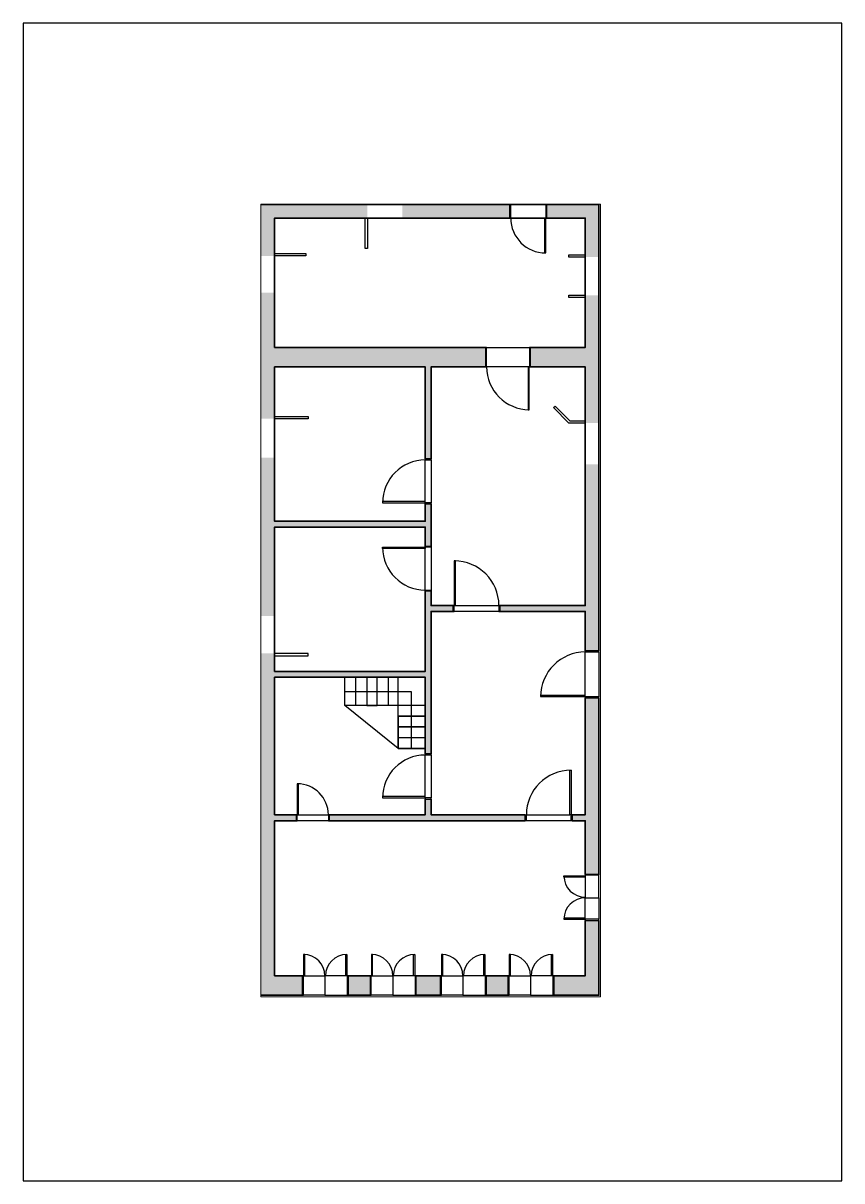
# Paper-space layout 'Layout1' of a CAD drawing. Header units: millimetres. Extents: x 64 to 274, y 59 to 356.
# The model-space entities are those that its viewports show. They can reach past a viewport. Long polylines and large blocks are cut down to what shows.
import ezdxf

# ---------------------------------------------------------------- set-up
doc = ezdxf.new("R2010")
doc.units = ezdxf.units.MM
for name, color, linetype, lineweight in [('A-ALV-___-___-EXI', 250, 'Continuous', 35), ('A-ESC-___-___-EXI', 250, 'Continuous', 25), ('A-JAN-___-___-EXI', 250, 'Continuous', 25), ('A-PIS-___-___-EXI', 250, 'Continuous', 25), ('A-POR-___-___-EXI', 250, 'Continuous', 25)]:
    doc.layers.add(name, color=color, linetype=linetype, lineweight=lineweight)

# ---------------------------------------------------------------- blocks, each defined once
blk = doc.blocks.new('SVG - A4-22881151-Não nomeada')
at = {"layer": 'A-PIS-___-___-EXI'}
for p, q in [((64.29, 356.5), (64.29, 59.5)), ((274.29, 356.5), (64.29, 356.5)), ((274.29, 59.5), (274.29, 356.5)), ((64.29, 59.5), (274.29, 59.5))]:
    blk.add_line(p, q, dxfattribs=at)

msp = doc.modelspace()

# ---------------------------------------------------------------- hatches: boundary and pattern name
at = {"layer": 'A-ALV-___-___-EXI'}
for points in [[(341, -3711), (341, -2391), (-9, -2391), (-9, -3711)], [(2721, -2741), (2721, -2391), (341, -2391), (341, -2741)], [(8661, -3741), (8661, -2741), (8311, -2741), (8311, -3741)], [(-9, -7891), (341, -7891), (341, -4651), (-9, -4651)], [(8661, -8001), (8661, -4721), (8311, -4721), (8311, -8001)], [(341, -12951), (341, -8891), (-9, -8891), (-9, -12951)], [(4206, -10671), (4206, -10521), (341, -10521), (341, -10671)], [(-9, -22181), (341, -22181), (341, -13911), (-9, -13911), (-9, -19273)], [(4206, -14521), (4206, -14371), (341, -14371), (341, -14521)]]:
    msp.add_hatch(color=11, dxfattribs=at).paths.add_polyline_path(points)
h = msp.add_hatch(color=11, dxfattribs=at)
h.paths.add_polyline_path([(8311, -2741), (8661, -2741), (8661, -2391), (7326, -2391), (7326, -2741)])
h.paths.add_polyline_path([(6366, -2741), (6366, -2391), (3621, -2391), (3621, -2741), (4347, -2741)])
h = msp.add_hatch(color=11, dxfattribs=at)
h.paths.add_polyline_path([(8311, -6561), (8311, -6061), (6906, -6061), (6906, -6561)])
h.paths.add_polyline_path([(5746, -6561), (5746, -6061), (341, -6061), (341, -6561), (4356, -6561)])
h = msp.add_hatch(color=11, dxfattribs=at)
h.paths.add_polyline_path([(4347, -18051), (4356, -18051), (4356, -17646), (4206, -17646), (4206, -18051)])
h.paths.add_polyline_path([(4206, -16486), (4356, -16486), (4356, -12316), (4206, -12316), (4206, -15189)])
h.paths.add_polyline_path([(4206, -11156), (4356, -11156), (4356, -10076), (4206, -10076), (4206, -11106)])
h.paths.add_polyline_path([(4347, -8916), (4356, -8916), (4356, -6561), (4206, -6561), (4206, -8916)])
h = msp.add_hatch(color=11, dxfattribs=at)
h.paths.add_polyline_path([(8661, -22681), (8661, -20761), (8311, -20761), (8311, -22681)])
h.paths.add_polyline_path([(8661, -19586), (8661, -15051), (8311, -15051), (8311, -19586)])
h.paths.add_polyline_path([(8661, -13841), (8661, -9061), (8311, -9061), (8311, -13841)])
h = msp.add_hatch(color=11, dxfattribs=at)
h.paths.add_polyline_path([(8311, -12831), (8311, -12681), (6126, -12681), (6126, -12831)])
h.paths.add_polyline_path([(4916, -12831), (4916, -12681), (4356, -12681), (4356, -12831)])
h = msp.add_hatch(color=11, dxfattribs=at)
h.paths.add_polyline_path([(7976, -18201), (8311, -18201), (8311, -18051), (7976, -18051)])
h.paths.add_polyline_path([(6766, -18201), (6766, -18051), (1751, -18051), (1751, -18201), (4347, -18201)])
h.paths.add_polyline_path([(341, -18201), (891, -18201), (891, -18051), (341, -18051)])
h = msp.add_hatch(color=11, dxfattribs=at)
h.paths.add_polyline_path([(7501, -22681), (8311, -22681), (8311, -22181), (7501, -22181)])
h.paths.add_polyline_path([(6326, -22681), (6326, -22181), (5766, -22181), (5766, -22681)])
h.paths.add_polyline_path([(4347, -22681), (4591, -22681), (4591, -22181), (3966, -22181), (3966, -22681)])
h.paths.add_polyline_path([(2226, -22681), (2791, -22681), (2791, -22181), (2226, -22181)])
h.paths.add_polyline_path([(1051, -22681), (1051, -22181), (-9, -22181), (-9, -22681)])

# ---------------------------------------------------------------- linework, layer by layer
at = {"layer": 'A-ALV-___-___-EXI', "color": 250}
for p, q in [((6396, -2391), (7296, -2391)), ((7264, -2741), (6396, -2741)), ((7296, -2741), (7294, -2741))]:
    msp.add_line(p, q, dxfattribs=at)
at = {"layer": 'A-ALV-___-___-EXI', "color": 7, "lineweight": 35}
for p, q in [((4356, -11156), (4356, -10076)), ((1751, -18201), (6766, -18201))]:
    msp.add_line(p, q, dxfattribs=at)
for points in [[(6366, -2391), (-9, -2391), (-9, -22681), (1051, -22681)], [(8661, -13841), (8661, -2391), (7326, -2391)], [(5746, -6061), (341, -6061), (341, -2741), (6366, -2741)], [(7326, -2741), (8311, -2741), (8311, -6061), (6906, -6061)], [(4206, -10076), (4206, -10521), (341, -10521), (341, -6561), (4206, -6561), (4206, -8916)], [(4356, -8916), (4356, -6561), (5746, -6561)], [(6906, -6561), (8311, -6561), (8311, -12681), (6126, -12681)], [(4206, -12316), (4206, -14371), (341, -14371), (341, -10671), (4206, -10671), (4206, -11156)], [(4916, -12681), (4356, -12681), (4356, -12316)], [(4356, -16486), (4356, -12831), (4916, -12831)], [(6126, -12831), (8311, -12831), (8311, -13841)], [(891, -18051), (341, -18051), (341, -14521), (4206, -14521), (4206, -16486)], [(7976, -18201), (8311, -18201), (8311, -19586), (8661, -19586), (8661, -15051)], [(8311, -15051), (8311, -18051), (7976, -18051)], [(4206, -17646), (4206, -18051), (1751, -18051)], [(6766, -18051), (4356, -18051), (4356, -17646)], [(1051, -22181), (341, -22181), (341, -18201), (891, -18201)], [(8311, -20761), (8311, -22181), (7501, -22181), (7501, -22681), (8661, -22681), (8661, -20761)], [(2791, -22181), (2226, -22181), (2226, -22681), (2791, -22681)], [(4591, -22181), (3966, -22181), (3966, -22681), (4591, -22681)], [(6326, -22181), (5766, -22181), (5766, -22681), (6326, -22681)]]:
    msp.add_lwpolyline(points, dxfattribs=at)
at = {"layer": 'A-ESC-___-___-EXI'}
for points in [[(3506, -15521), (4206, -15521), (3506, -15521), (3506, -16346), (4206, -16346), (4206, -15246), (4206, -15521), (4206, -16346), (3506, -16346), (3506, -15796), (4206, -15796), (4206, -16346), (3506, -16346), (2145, -15246), (2145, -14521), (3506, -14521), (4206, -14521), (4206, -16346), (3506, -16346), (3506, -14521)], [(3506, -15796), (4206, -15796), (4206, -15246), (2145, -15246), (2145, -14521), (4206, -14521), (4206, -15246)], [(2145, -14884), (3845, -14884), (3845, -16346)]]:
    msp.add_lwpolyline(points, dxfattribs=at)
for points in [[(3252, -15246), (2427, -15246), (2427, -14521), (3252, -14521)], [(2971, -14521), (2703, -14521), (2703, -15246), (2971, -15246)], [(4206, -15796), (3506, -15796), (3506, -16071), (4206, -16071)]]:
    msp.add_lwpolyline(points, close=True, dxfattribs=at)
at = {"layer": 'A-JAN-___-___-EXI'}
for points in [[(2721, -3521), (2661, -3521), (2661, -2741), (2721, -2741)], [(341, -3651), (1141, -3651), (1141, -3711), (341, -3711)], [(8311, -3741), (7891, -3741), (7891, -3681), (8311, -3681)], [(8311, -4781), (7891, -4781), (7891, -4721), (8311, -4721)], [(341, -7831), (1201, -7831), (1201, -7891), (341, -7891)], [(341, -13971), (1201, -13971), (1201, -13911), (341, -13911)]]:
    msp.add_lwpolyline(points, close=True, dxfattribs=at)
msp.add_lwpolyline([(8311, -8001), (7891, -8001), (7495, -7605), (7538, -7563), (7916, -7940), (8311, -7940)], dxfattribs=at)
at = {"layer": 'A-POR-___-___-EXI'}
for p, q in [((6366, -2391), (6366, -2741)), ((6396, -2391), (6366, -2391)), ((6396, -2741), (6396, -2391)), ((7326, -2391), (7296, -2391)), ((7296, -2391), (7296, -2741)), ((7326, -2741), (7326, -2391)), ((6366, -2741), (6396, -2741)), ((7294, -2741), (7264, -2741)), ((7264, -2741), (7264, -3637)), ((7294, -3637), (7294, -2741)), ((7296, -2741), (7326, -2741)), ((7264, -3637), (7294, -3637)), ((5746, -6061), (5746, -6561)), ((5776, -6061), (5746, -6061)), ((5776, -6561), (5776, -6061)), ((6906, -6061), (6876, -6061)), ((6876, -6061), (6876, -6561)), ((6906, -6561), (6906, -6061)), ((5746, -6561), (5776, -6561)), ((6874, -6561), (6844, -6561)), ((6844, -6561), (6844, -7657)), ((6874, -7657), (6874, -6561)), ((6876, -6561), (6906, -6561)), ((6844, -7657), (6874, -7657)), ((4356, -8916), (4206, -8916)), ((4206, -8916), (4206, -8946)), ((4206, -8946), (4356, -8946)), ((4356, -8946), (4356, -8916)), ((3110, -10014), (3110, -10044)), ((4206, -10014), (3110, -10014)), ((3110, -10044), (4206, -10044)), ((4206, -10044), (4206, -10014)), ((4356, -10046), (4206, -10046)), ((4206, -10046), (4206, -10076)), ((4206, -10076), (4356, -10076)), ((4356, -10076), (4356, -10046)), ((3110, -11188), (4206, -11188)), ((3110, -11218), (3110, -11188)), ((4206, -11218), (3110, -11218)), ((4206, -11156), (4356, -11156)), ((4206, -11186), (4206, -11156)), ((4356, -11186), (4206, -11186)), ((4206, -11188), (4206, -11218)), ((4356, -11156), (4356, -11186)), ((4978, -11535), (4948, -11535)), ((4948, -11535), (4948, -12681)), ((4978, -12681), (4978, -11535)), ((4206, -12286), (4356, -12286)), ((4206, -12316), (4206, -12286)), ((4356, -12316), (4206, -12316)), ((4356, -12286), (4356, -12316)), ((4946, -12681), (4916, -12681)), ((4916, -12681), (4916, -12831)), ((4946, -12831), (4946, -12681)), ((4948, -12681), (4978, -12681)), ((6126, -12681), (6096, -12681)), ((6096, -12681), (6096, -12831)), ((6126, -12831), (6126, -12681)), ((4916, -12831), (4946, -12831)), ((6096, -12831), (6126, -12831)), ((8661, -13841), (8311, -13841)), ((8311, -13841), (8311, -13871)), ((8311, -13871), (8661, -13871)), ((8661, -13871), (8661, -13841)), ((7165, -14989), (7165, -15019)), ((8311, -14989), (7165, -14989)), ((7165, -15019), (8311, -15019)), ((8311, -15019), (8311, -14989)), ((8661, -15021), (8311, -15021)), ((8311, -15021), (8311, -15051)), ((8311, -15051), (8661, -15051)), ((8661, -15051), (8661, -15021)), ((4356, -16486), (4206, -16486)), ((4206, -16486), (4206, -16516)), ((4206, -16516), (4356, -16516)), ((4356, -16516), (4356, -16486)), ((7914, -18051), (7914, -16905)), ((7914, -16905), (7944, -16905)), ((7944, -16905), (7944, -18051)), ((953, -17255), (923, -17255)), ((923, -17255), (923, -18051)), ((953, -18051), (953, -17255)), ((3110, -17584), (3110, -17614)), ((4206, -17584), (3110, -17584)), ((3110, -17614), (4206, -17614)), ((4206, -17614), (4206, -17584)), ((4356, -17616), (4206, -17616)), ((4206, -17616), (4206, -17646)), ((4206, -17646), (4356, -17646)), ((4356, -17646), (4356, -17616)), ((921, -18051), (891, -18051)), ((891, -18051), (891, -18201)), ((921, -18201), (921, -18051)), ((923, -18051), (953, -18051)), ((1751, -18051), (1721, -18051)), ((1721, -18051), (1721, -18201)), ((1751, -18201), (1751, -18051)), ((6766, -18051), (6796, -18051)), ((6766, -18201), (6766, -18051)), ((6796, -18051), (6796, -18201)), ((7944, -18051), (7914, -18051)), ((7946, -18051), (7976, -18051)), ((7946, -18201), (7946, -18051)), ((7976, -18051), (7976, -18201)), ((891, -18201), (921, -18201)), ((1721, -18201), (1751, -18201)), ((6796, -18201), (6766, -18201)), ((7976, -18201), (7946, -18201)), ((8311, -19586), (8311, -19601)), ((8661, -19601), (8311, -19601)), ((8311, -19601), (8311, -20180)), ((8661, -19601), (8661, -19586)), ((8661, -20180), (8661, -19601)), ((7762, -19618), (8311, -19618)), ((7762, -19648), (7762, -19618)), ((8311, -19648), (7762, -19648)), ((8311, -20180), (8661, -20180)), ((7762, -20699), (7762, -20729)), ((8311, -20699), (7762, -20699)), ((7762, -20729), (8311, -20729)), ((8311, -20729), (8311, -20699)), ((8661, -20731), (8311, -20731)), ((8311, -20731), (8311, -20761)), ((8311, -20761), (8661, -20761)), ((8661, -20761), (8661, -20731)), ((1113, -21632), (1083, -21632)), ((1083, -21632), (1083, -22181)), ((1113, -22181), (1113, -21632)), ((2164, -22181), (2164, -21632)), ((2164, -21632), (2194, -21632)), ((2194, -21632), (2194, -22181)), ((2853, -21632), (2823, -21632)), ((2823, -21632), (2823, -22181)), ((2853, -22181), (2853, -21632)), ((3904, -22181), (3904, -21632)), ((3904, -21632), (3934, -21632)), ((3934, -21632), (3934, -22181)), ((4653, -21632), (4623, -21632)), ((4623, -21632), (4623, -22181)), ((4653, -22181), (4653, -21632)), ((5704, -22181), (5704, -21632)), ((5704, -21632), (5734, -21632)), ((5734, -21632), (5734, -22181)), ((6388, -21632), (6358, -21632)), ((6358, -21632), (6358, -22181)), ((6388, -22181), (6388, -21632)), ((7439, -22181), (7439, -21632)), ((7439, -21632), (7469, -21632)), ((7469, -21632), (7469, -22181)), ((1081, -22181), (1051, -22181)), ((1051, -22181), (1051, -22681)), ((1081, -22681), (1081, -22181)), ((1083, -22181), (1113, -22181)), ((2211, -22181), (1632, -22181)), ((1632, -22181), (1632, -22681)), ((2211, -22681), (2211, -22181)), ((2226, -22181), (2211, -22181)), ((2821, -22181), (2791, -22181)), ((2791, -22181), (2791, -22681)), ((2821, -22681), (2821, -22181)), ((2823, -22181), (2853, -22181)), ((3951, -22181), (3372, -22181)), ((3372, -22181), (3372, -22681)), ((3951, -22681), (3951, -22181)), ((3966, -22181), (3951, -22181)), ((4621, -22181), (4591, -22181)), ((4591, -22181), (4591, -22681)), ((4621, -22681), (4621, -22181)), ((4623, -22181), (4653, -22181)), ((5751, -22181), (5172, -22181)), ((5172, -22181), (5172, -22681)), ((5751, -22681), (5751, -22181)), ((5766, -22181), (5751, -22181)), ((6356, -22181), (6326, -22181)), ((6326, -22181), (6326, -22681)), ((6356, -22681), (6356, -22181)), ((6358, -22181), (6388, -22181)), ((7486, -22181), (6907, -22181)), ((6907, -22181), (6907, -22681)), ((7486, -22681), (7486, -22181)), ((7501, -22181), (7486, -22181)), ((1051, -22681), (1081, -22681)), ((1632, -22681), (2211, -22681)), ((2211, -22681), (2226, -22681)), ((2791, -22681), (2821, -22681)), ((3372, -22681), (3951, -22681)), ((3951, -22681), (3966, -22681)), ((4591, -22681), (4621, -22681)), ((5172, -22681), (5751, -22681)), ((5751, -22681), (5766, -22681)), ((6326, -22681), (6356, -22681)), ((6907, -22681), (7486, -22681)), ((7486, -22681), (7501, -22681))]:
    msp.add_line(p, q, dxfattribs=at)
at = {"layer": 'A-POR-___-___-EXI', "color": 250}
for p, q in [((5776, -6061), (6876, -6061)), ((6844, -6561), (5776, -6561)), ((6876, -6561), (6874, -6561)), ((4206, -10014), (4206, -8946)), ((4356, -8946), (4356, -10046)), ((4206, -10046), (4206, -10044)), ((4206, -11188), (4206, -11186)), ((4206, -12286), (4206, -11218)), ((4356, -11186), (4356, -12286)), ((4946, -12681), (4948, -12681)), ((4978, -12681), (6096, -12681)), ((6096, -12831), (4946, -12831)), ((8311, -14989), (8311, -13871)), ((8661, -13871), (8661, -15021)), ((8311, -15021), (8311, -15019)), ((4206, -17584), (4206, -16516)), ((4356, -16516), (4356, -17616)), ((4206, -17616), (4206, -17614)), ((921, -18051), (923, -18051)), ((953, -18051), (1721, -18051)), ((6796, -18051), (7914, -18051)), ((7944, -18051), (7946, -18051)), ((1721, -18201), (921, -18201)), ((7946, -18201), (6796, -18201)), ((8311, -20699), (8311, -20180)), ((8661, -20180), (8661, -20731)), ((8311, -20731), (8311, -20729)), ((1081, -22181), (1083, -22181)), ((1113, -22181), (1632, -22181)), ((2821, -22181), (2823, -22181)), ((2853, -22181), (3372, -22181)), ((4621, -22181), (4623, -22181)), ((4653, -22181), (5172, -22181)), ((6356, -22181), (6358, -22181)), ((6388, -22181), (6907, -22181)), ((1632, -22681), (1081, -22681)), ((3372, -22681), (2821, -22681)), ((5172, -22681), (4621, -22681)), ((6907, -22681), (6356, -22681))]:
    msp.add_line(p, q, dxfattribs=at)
at = {"layer": 'A-POR-___-___-EXI'}
for centre, radius, start, end in [((7294, -2741), 896, 180, 270), ((6874, -6561), 1096, 180, 270), ((4206, -10044), 1096, 90, 180), ((4206, -11188), 1096, 180, 270), ((4948, -12681), 1146, 0, 90), ((8311, -15019), 1146, 90, 180), ((4206, -17614), 1096, 90, 180), ((7944, -18051), 1146, 90, 180), ((923, -18051), 796, 0, 90), ((8311, -19618), 549, 180, 270), ((8311, -20729), 549, 90, 180), ((1083, -22181), 549, 0, 90), ((2194, -22181), 549, 90, 180), ((2823, -22181), 549, 0, 90), ((3934, -22181), 549, 90, 180), ((4623, -22181), 549, 0, 90), ((5734, -22181), 549, 90, 180), ((6358, -22181), 549, 0, 90), ((7469, -22181), 549, 90, 180)]:
    msp.add_arc(centre, radius, start, end, dxfattribs=at)

psp = doc.layouts.get("Layout1")

# ---------------------------------------------------------------- block references
at = {"layer": 'A-ESC-___-___-EXI'}
psp.add_blockref('SVG - A4-22881151-Não nomeada', (0, 0), dxfattribs=at)

# ---------------------------------------------------------------- viewports
at = {"layer": 'A-JAN-___-___-EXI'}
psp.add_viewport(center=(168.85, 208.4), size=(87.1, 203.4), view_center_point=(4346.45, -12551.03), view_height=20340, dxfattribs=at)

doc.saveas('drawing.dxf')
